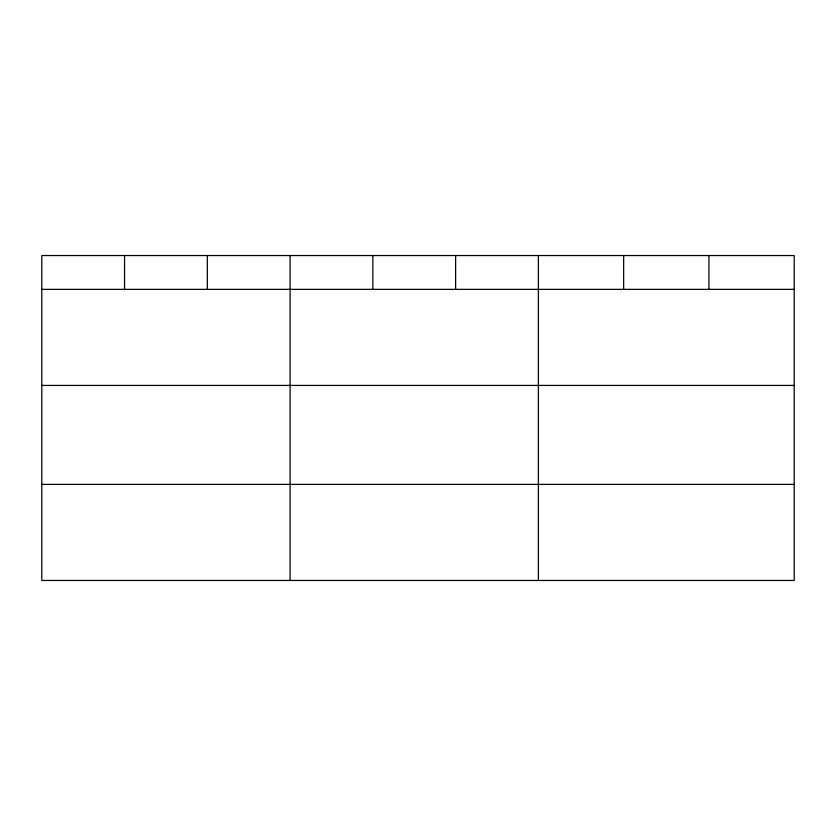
<?xml version="1.0" encoding="UTF-8"?>
<svg xmlns="http://www.w3.org/2000/svg" width="836" height="836" viewBox="0 0 836 836"><rect width="100%" height="100%" fill="white"/><g stroke="black" fill="none" stroke-linecap="round" stroke-linejoin="round"><path stroke-width="1.25" d="M794.2 385.427L794.2 255.534L41.8 255.534L41.8 580.466L794.2 580.466L794.2 385.427L41.8 385.427M41.8 289.36L794.2 289.36M41.8 484.399L794.2 484.399M708.928 255.534L708.928 289.36M623.656 255.534L623.656 289.36M538.384 255.534L538.384 580.466M455.62 255.534L455.62 289.36M372.856 255.534L372.856 289.36M290.092 255.534L290.092 580.466M207.328 255.534L207.328 289.36M124.564 255.534L124.564 289.36"/></g></svg>
